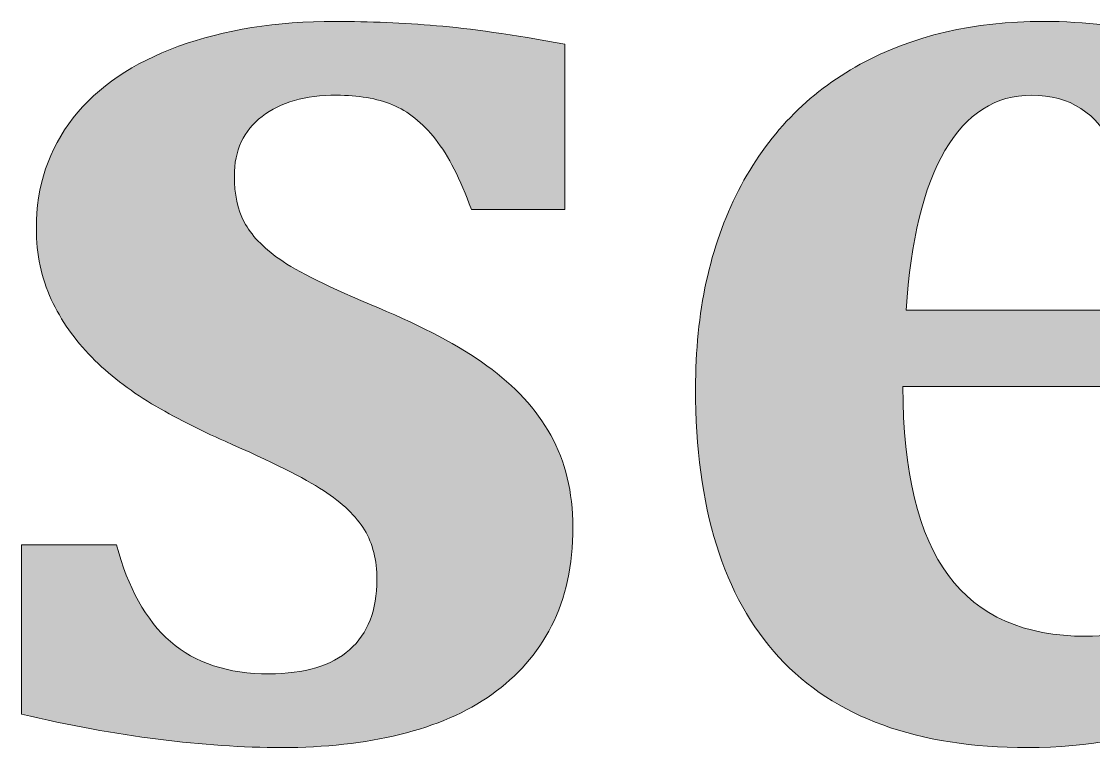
# Model space of a CAD drawing. Header units: inches. Extents: x 149 to 934, y -929 to -148.
# Drawn here: x 192.8 to 383.8, y -751.6 to -622.2 of the extents above; entities that cross this region are included whole.
import ezdxf

# ---------------------------------------------------------------- set-up
doc = ezdxf.new("R2010")
doc.units = ezdxf.units.IN
doc.header["$MEASUREMENT"] = 0
doc.layers.add('Layer 1', color=7, linetype='Continuous')

# ---------------------------------------------------------------- blocks, each defined once
blk = doc.blocks.new('block 4')
at = {"layer": 'Layer 1', "true_color": 0x040404}
h = blk.add_hatch(color=18, dxfattribs=at)
h.dxf.hatch_style = 2
edge = h.paths.add_edge_path()
edge.add_spline(control_points=[(209.78, -715.44), (211.8, -723.11), (215.01, -728.86), (219.39, -732.7), (223.77, -736.53), (229.63, -738.45), (236.96, -738.45), (243.28, -738.45), (248.06, -737.01), (251.31, -734.15), (254.55, -731.28), (256.17, -727.12), (256.17, -721.64), (256.17, -718.18), (255.43, -715.23), (253.96, -712.79), (252.49, -710.34), (250.04, -708), (246.63, -705.77), (243.22, -703.54), (237.38, -700.61), (229.12, -696.99), (224.49, -694.96), (220.13, -692.73), (216.04, -690.29), (211.95, -687.84), (208.39, -685.08), (205.36, -682.01), (202.32, -678.93), (199.92, -675.5), (198.15, -671.7), (196.38, -667.91), (195.5, -663.7), (195.5, -659.07), (195.5, -651.48), (197.69, -644.91), (202.07, -639.34), (206.45, -633.78), (212.71, -629.53), (220.84, -626.58), (228.98, -623.63), (238.27, -622.15), (248.72, -622.15), (254.87, -622.15), (260.89, -622.41), (266.79, -622.91), (272.69, -623.42), (280.32, -624.51), (289.67, -626.2), (289.67, -626.2), (289.67, -655.65), (289.67, -655.65), (289.67, -655.65), (272.99, -655.65), (272.99, -655.65), (271.05, -650.26), (268.92, -646.09), (266.6, -643.14), (264.28, -640.19), (261.73, -638.14), (258.95, -637.01), (256.17, -635.87), (252.84, -635.3), (248.97, -635.3), (243.41, -635.3), (238.98, -636.56), (235.7, -639.09), (232.41, -641.62), (230.77, -645.16), (230.77, -649.71), (230.77, -652.92), (231.35, -655.65), (232.54, -657.93), (233.72, -660.2), (235.82, -662.42), (238.86, -664.56), (241.89, -666.71), (247.75, -669.6), (256.43, -673.22), (264.35, -676.51), (270.79, -679.94), (275.77, -683.52), (280.74, -687.11), (284.53, -691.23), (287.14, -695.91), (289.75, -700.59), (291.06, -706.05), (291.06, -712.28), (291.06, -719.11), (289.8, -724.99), (287.27, -729.92), (284.74, -734.84), (281.2, -738.91), (276.65, -742.11), (272.1, -745.32), (266.64, -747.7), (260.28, -749.25), (253.92, -750.81), (246.9, -751.59), (239.24, -751.59), (225.33, -751.59), (209.86, -749.61), (192.84, -745.65), (192.84, -745.65), (192.84, -715.44), (192.84, -715.44), (192.84, -715.44), (209.78, -715.44), (209.78, -715.44)], knot_values=[0, 0, 0, 0, 1, 1, 1, 2, 2, 2, 3, 3, 3, 4, 4, 4, 5, 5, 5, 6, 6, 6, 7, 7, 7, 8, 8, 8, 9, 9, 9, 10, 10, 10, 11, 11, 11, 12, 12, 12, 13, 13, 13, 14, 14, 14, 15, 15, 15, 16, 16, 16, 17, 17, 17, 18, 18, 18, 19, 19, 19, 20, 20, 20, 21, 21, 21, 22, 22, 22, 23, 23, 23, 24, 24, 24, 25, 25, 25, 26, 26, 26, 27, 27, 27, 28, 28, 28, 29, 29, 29, 30, 30, 30, 31, 31, 31, 32, 32, 32, 33, 33, 33, 34, 34, 34, 35, 35, 35, 36, 36, 36, 36], degree=3, periodic=1)
h = blk.add_hatch(color=18, dxfattribs=at)
h.dxf.hatch_style = 2
edge = h.paths.add_edge_path()
edge.add_spline(control_points=[(426.7, -726.57), (418.1, -735.67), (409.59, -742.11), (401.16, -745.9), (392.73, -749.7), (383.04, -751.59), (372.09, -751.59), (352.45, -751.59), (337.68, -746.22), (327.78, -735.48), (317.88, -724.73), (312.93, -708.79), (312.93, -687.63), (312.93, -673.98), (315.48, -662.2), (320.58, -652.3), (325.68, -642.4), (332.9, -634.9), (342.26, -629.8), (351.61, -624.7), (362.48, -622.15), (374.87, -622.15), (382.54, -622.15), (389.26, -623.04), (395.03, -624.81), (400.8, -626.58), (405.75, -629.04), (409.88, -632.2), (414.01, -635.36), (417.42, -639.18), (420.12, -643.64), (423.32, -648.95), (425.72, -655.02), (427.33, -661.85), (429.01, -668.84), (429.9, -677.31), (429.98, -687.25), (429.98, -687.25), (349.84, -687.25), (349.84, -687.25), (349.92, -702.51), (352.64, -713.74), (357.99, -720.94), (363.34, -728.14), (371.5, -731.75), (382.45, -731.75), (388.86, -731.75), (394.63, -730.55), (399.77, -728.14), (404.91, -725.74), (410.47, -721.51), (416.46, -715.44), (416.46, -715.44), (426.7, -726.57), (426.7, -726.57)], knot_values=[0, 0, 0, 0, 1, 1, 1, 2, 2, 2, 3, 3, 3, 4, 4, 4, 5, 5, 5, 6, 6, 6, 7, 7, 7, 8, 8, 8, 9, 9, 9, 10, 10, 10, 11, 11, 11, 12, 12, 12, 13, 13, 13, 14, 14, 14, 15, 15, 15, 16, 16, 16, 17, 17, 17, 18, 18, 18, 18], degree=3, periodic=1)
edge = h.paths.add_edge_path()
edge.add_spline(control_points=[(392.57, -673.6), (392.23, -660.71), (390.54, -651.1), (387.51, -644.78), (384.48, -638.46), (379.59, -635.3), (372.85, -635.3), (366.36, -635.3), (361.19, -638.59), (357.36, -645.16), (353.53, -651.73), (351.23, -661.21), (350.47, -673.6), (350.47, -673.6), (392.57, -673.6), (392.57, -673.6)], knot_values=[0, 0, 0, 0, 1, 1, 1, 2, 2, 2, 3, 3, 3, 4, 4, 4, 5, 5, 5, 5], degree=3, periodic=1)
at = {"layer": 'Layer 1', "lineweight": 0}
for points, knots in [([(209.78, -715.44), (211.8, -723.11), (215.01, -728.86), (219.39, -732.7), (223.77, -736.53), (229.63, -738.45), (236.96, -738.45), (243.28, -738.45), (248.06, -737.01), (251.31, -734.15), (254.55, -731.28), (256.17, -727.12), (256.17, -721.64), (256.17, -718.18), (255.43, -715.23), (253.96, -712.79), (252.49, -710.34), (250.04, -708), (246.63, -705.77), (243.22, -703.54), (237.38, -700.61), (229.12, -696.99), (224.49, -694.96), (220.13, -692.73), (216.04, -690.29), (211.95, -687.84), (208.39, -685.08), (205.36, -682.01), (202.32, -678.93), (199.92, -675.5), (198.15, -671.7), (196.38, -667.91), (195.5, -663.7), (195.5, -659.07), (195.5, -651.48), (197.69, -644.91), (202.07, -639.34), (206.45, -633.78), (212.71, -629.53), (220.84, -626.58), (228.98, -623.63), (238.27, -622.15), (248.72, -622.15), (254.87, -622.15), (260.89, -622.41), (266.79, -622.91), (272.69, -623.42), (280.32, -624.51), (289.67, -626.2), (289.67, -626.2), (289.67, -655.65), (289.67, -655.65), (289.67, -655.65), (272.99, -655.65), (272.99, -655.65), (271.05, -650.26), (268.92, -646.09), (266.6, -643.14), (264.28, -640.19), (261.73, -638.14), (258.95, -637.01), (256.17, -635.87), (252.84, -635.3), (248.97, -635.3), (243.41, -635.3), (238.98, -636.56), (235.7, -639.09), (232.41, -641.62), (230.77, -645.16), (230.77, -649.71), (230.77, -652.92), (231.35, -655.65), (232.54, -657.93), (233.72, -660.2), (235.82, -662.42), (238.86, -664.56), (241.89, -666.71), (247.75, -669.6), (256.43, -673.22), (264.35, -676.51), (270.79, -679.94), (275.77, -683.52), (280.74, -687.11), (284.53, -691.23), (287.14, -695.91), (289.75, -700.59), (291.06, -706.05), (291.06, -712.28), (291.06, -719.11), (289.8, -724.99), (287.27, -729.92), (284.74, -734.84), (281.2, -738.91), (276.65, -742.11), (272.1, -745.32), (266.64, -747.7), (260.28, -749.25), (253.92, -750.81), (246.9, -751.59), (239.24, -751.59), (225.33, -751.59), (209.86, -749.61), (192.84, -745.65), (192.84, -745.65), (192.84, -715.44), (192.84, -715.44), (192.84, -715.44), (209.78, -715.44), (209.78, -715.44)], [0, 0, 0, 0, 1, 1, 1, 2, 2, 2, 3, 3, 3, 4, 4, 4, 5, 5, 5, 6, 6, 6, 7, 7, 7, 8, 8, 8, 9, 9, 9, 10, 10, 10, 11, 11, 11, 12, 12, 12, 13, 13, 13, 14, 14, 14, 15, 15, 15, 16, 16, 16, 17, 17, 17, 18, 18, 18, 19, 19, 19, 20, 20, 20, 21, 21, 21, 22, 22, 22, 23, 23, 23, 24, 24, 24, 25, 25, 25, 26, 26, 26, 27, 27, 27, 28, 28, 28, 29, 29, 29, 30, 30, 30, 31, 31, 31, 32, 32, 32, 33, 33, 33, 34, 34, 34, 35, 35, 35, 36, 36, 36, 36]), ([(426.7, -726.57), (418.1, -735.67), (409.59, -742.11), (401.16, -745.9), (392.73, -749.7), (383.04, -751.59), (372.09, -751.59), (352.45, -751.59), (337.68, -746.22), (327.78, -735.48), (317.88, -724.73), (312.93, -708.79), (312.93, -687.63), (312.93, -673.98), (315.48, -662.2), (320.58, -652.3), (325.68, -642.4), (332.9, -634.9), (342.26, -629.8), (351.61, -624.7), (362.48, -622.15), (374.87, -622.15), (382.54, -622.15), (389.26, -623.04), (395.03, -624.81), (400.8, -626.58), (405.75, -629.04), (409.88, -632.2), (414.01, -635.36), (417.42, -639.18), (420.12, -643.64), (423.32, -648.95), (425.72, -655.02), (427.33, -661.85), (429.01, -668.84), (429.9, -677.31), (429.98, -687.25), (429.98, -687.25), (349.84, -687.25), (349.84, -687.25), (349.92, -702.51), (352.64, -713.74), (357.99, -720.94), (363.34, -728.14), (371.5, -731.75), (382.45, -731.75), (388.86, -731.75), (394.63, -730.55), (399.77, -728.14), (404.91, -725.74), (410.47, -721.51), (416.46, -715.44), (416.46, -715.44), (426.7, -726.57), (426.7, -726.57)], [0, 0, 0, 0, 1, 1, 1, 2, 2, 2, 3, 3, 3, 4, 4, 4, 5, 5, 5, 6, 6, 6, 7, 7, 7, 8, 8, 8, 9, 9, 9, 10, 10, 10, 11, 11, 11, 12, 12, 12, 13, 13, 13, 14, 14, 14, 15, 15, 15, 16, 16, 16, 17, 17, 17, 18, 18, 18, 18]), ([(392.57, -673.6), (392.23, -660.71), (390.54, -651.1), (387.51, -644.78), (384.48, -638.46), (379.59, -635.3), (372.85, -635.3), (366.36, -635.3), (361.19, -638.59), (357.36, -645.16), (353.53, -651.73), (351.23, -661.21), (350.47, -673.6), (350.47, -673.6), (392.57, -673.6), (392.57, -673.6)], [0, 0, 0, 0, 1, 1, 1, 2, 2, 2, 3, 3, 3, 4, 4, 4, 5, 5, 5, 5])]:
    blk.add_open_spline(points, degree=3, knots=knots, dxfattribs=at)
blk = doc.blocks.new('block 2')
at = {"layer": 'Layer 1'}
blk.add_blockref('block 4', (0, 0), dxfattribs=at)

msp = doc.modelspace()

# ---------------------------------------------------------------- block references
at = {"layer": 'Layer 1'}
msp.add_blockref('block 2', (0, 0), dxfattribs=at)

doc.saveas('drawing.dxf')
